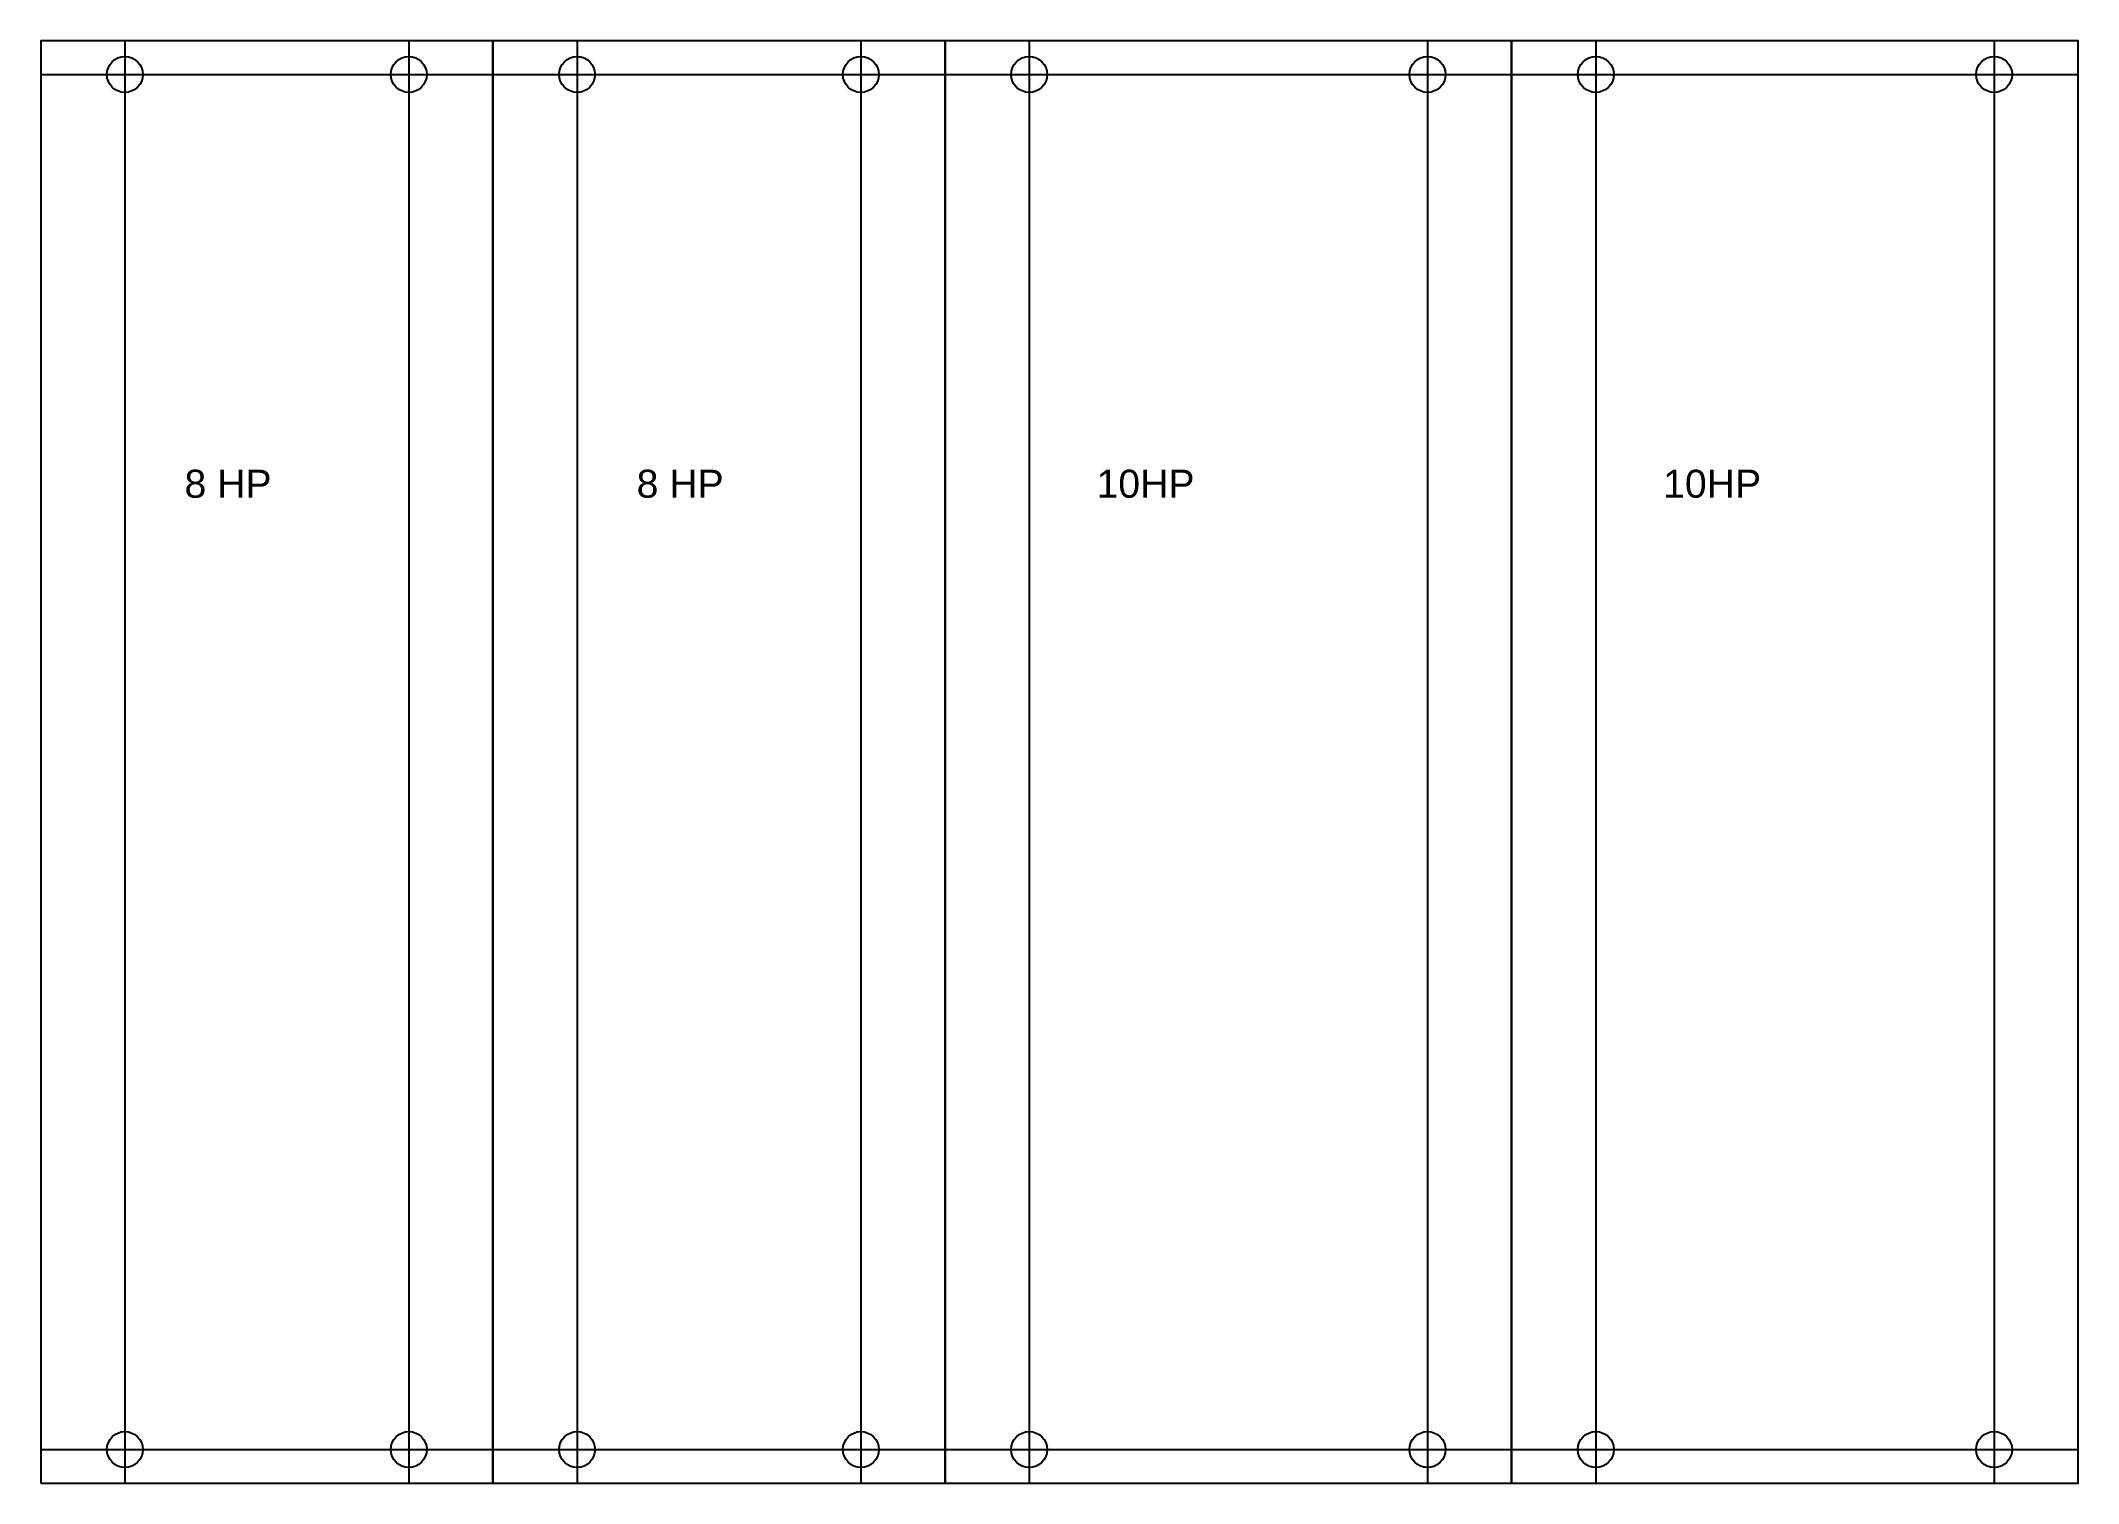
# Model space of a CAD drawing. Header units: millimetres. Extents: x 0 to 182, y 0 to 128.
import ezdxf

# ---------------------------------------------------------------- set-up
doc = ezdxf.new("R2010")
doc.units = ezdxf.units.MM
doc.layers.add('Layer1', color=4, linetype='Continuous')
doc.styles.get("Standard").update_dxf_attribs({"font": 'arial.ttf'})

msp = doc.modelspace()

# ---------------------------------------------------------------- linework, layer by layer
for p, q in [((0, 128.5), (0, 0)), ((40.3, 128.5), (40.3, 0))]:
    msp.add_line(p, q)
for points in [[(0, 0), (40.3, 0), (40.3, 128.5), (0, 128.5)], [(40.3, 0), (80.6, 0), (80.6, 128.5), (40.3, 128.5)], [(80.6, 0), (131.1, 0), (131.1, 128.5), (80.6, 128.5)], [(131.1, 0), (181.6, 0), (181.6, 128.5), (131.1, 128.5)]]:
    msp.add_lwpolyline(points, close=True)
for centre in [(7.5, 125.5), (32.8, 125.5), (47.8, 125.5), (73.1, 125.5), (88.1, 125.5), (123.6, 125.5), (138.6, 125.5), (174.1, 125.5), (7.5, 3), (32.8, 3), (47.8, 3), (73.1, 3), (88.1, 3), (123.6, 3), (138.6, 3), (174.1, 3)]:
    msp.add_circle(centre, 1.6)
at = {"layer": 'Layer1'}
for p, q in [((7.5, 128.5), (7.5, 0)), ((32.8, 128.5), (32.8, 0)), ((47.8, 128.5), (47.8, 0)), ((73.1, 128.5), (73.1, 0)), ((88.1, 128.5), (88.1, 0)), ((123.6, 128.5), (123.6, 0)), ((138.6, 128.5), (138.6, 0)), ((174.1, 128.5), (174.1, 0)), ((0, 125.5), (40.3, 125.5)), ((40.3, 125.5), (80.6, 125.5)), ((80.6, 125.5), (131.1, 125.5)), ((131.1, 125.5), (181.6, 125.5)), ((0, 3), (40.3, 3)), ((40.3, 3), (80.6, 3)), ((80.6, 3), (131.1, 3)), ((131.1, 3), (181.6, 3))]:
    msp.add_line(p, q, dxfattribs=at)

# ---------------------------------------------------------------- texts
at = {"char_height": 2.5, "attachment_point": 1}
for s, width, insert in [('8 HP', 14.0024, (12.81, 90.29)), ('8 HP', 14.0024, (53.11, 90.29)), ('10HP', 13.4932, (94.1, 90.29)), ('10HP', 13.4932, (144.6, 90.29))]:
    msp.add_mtext_dynamic_manual_height_columns(s, width=width, gutter_width=12.5, heights=[0], dxfattribs=dict(at, insert=insert))

doc.saveas('drawing.dxf')
